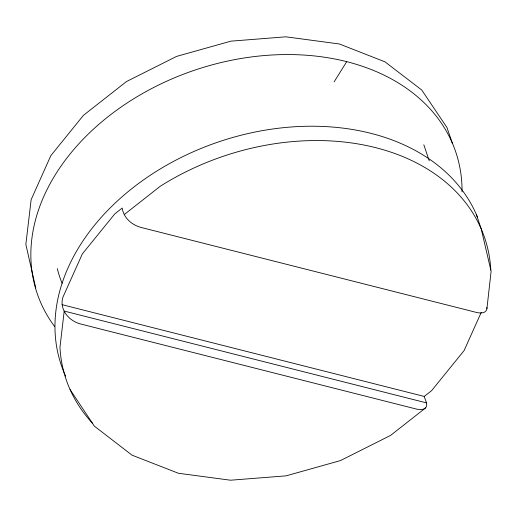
<?xml version="1.0" encoding="UTF-8"?>
<svg xmlns="http://www.w3.org/2000/svg" width="517" height="517" viewBox="0 0 517 517"><rect width="100%" height="100%" fill="white"/><g stroke="black" fill="none" stroke-linecap="round" stroke-linejoin="round"><path stroke-width="0.78" d="M62.04 304.662L424.244 396.442C425.071 399.958 429.116 405.8 424.677 408.604C421.995 410.013 418.802 409.619 415.965 408.953L81.072 324.094C69.375 321.374 59.009 309.806 62.912 297.204L82.365 253.886L114.819 213.857L122.206 208.054C123.589 217.961 131.971 225.095 141.238 227.486L476.125 312.352C479.795 313.412 486.335 313.625 486.93 308.61L491.105 271.315L481.547 230.304M481.224 312.43L464.079 350.61L431.624 390.639L424.244 396.442M334.111 81.886L346.713 61.659M124.364 214.471L160.231 186.275A220.927 161.046 -18.6 0 1 490.807 270.048M425.536 407.965L390.561 435.424L340.464 460.582L286.082 475.847L230.537 480.209L178.449 473.275L132.042 455.173L94.365 426.137L70.06 389.521M426.402 402.859L64.205 311.079L59.959 347.288A220.927 161.046 -18.6 0 0 92.556 423.326M452.297 143.015L446.94 127.479L421.73 90.003L384.958 61.827L339.385 43.984L285.875 36.817L230.918 41.153L176.536 56.418L126.439 81.576L83.437 115.343L50.853 155.623L31.149 199.659L25.85 244.392L35.757 287.988M476.422 214.678L481.243 229.012M423.817 144.741L429.213 160.774M486.865 307.473L486.93 308.61M54.692 326.628A220.927 161.046 -18.6 0 1 196.525 69.549A220.927 161.046 -18.6 0 1 462.03 191.826M65.659 376.15A220.927 161.046 -18.6 0 1 207.007 146.091A220.927 161.046 -18.6 0 1 477.637 217.592M62.085 283.232A194.269 141.613 -18.6 0 1 57.309 268.614"/></g></svg>
